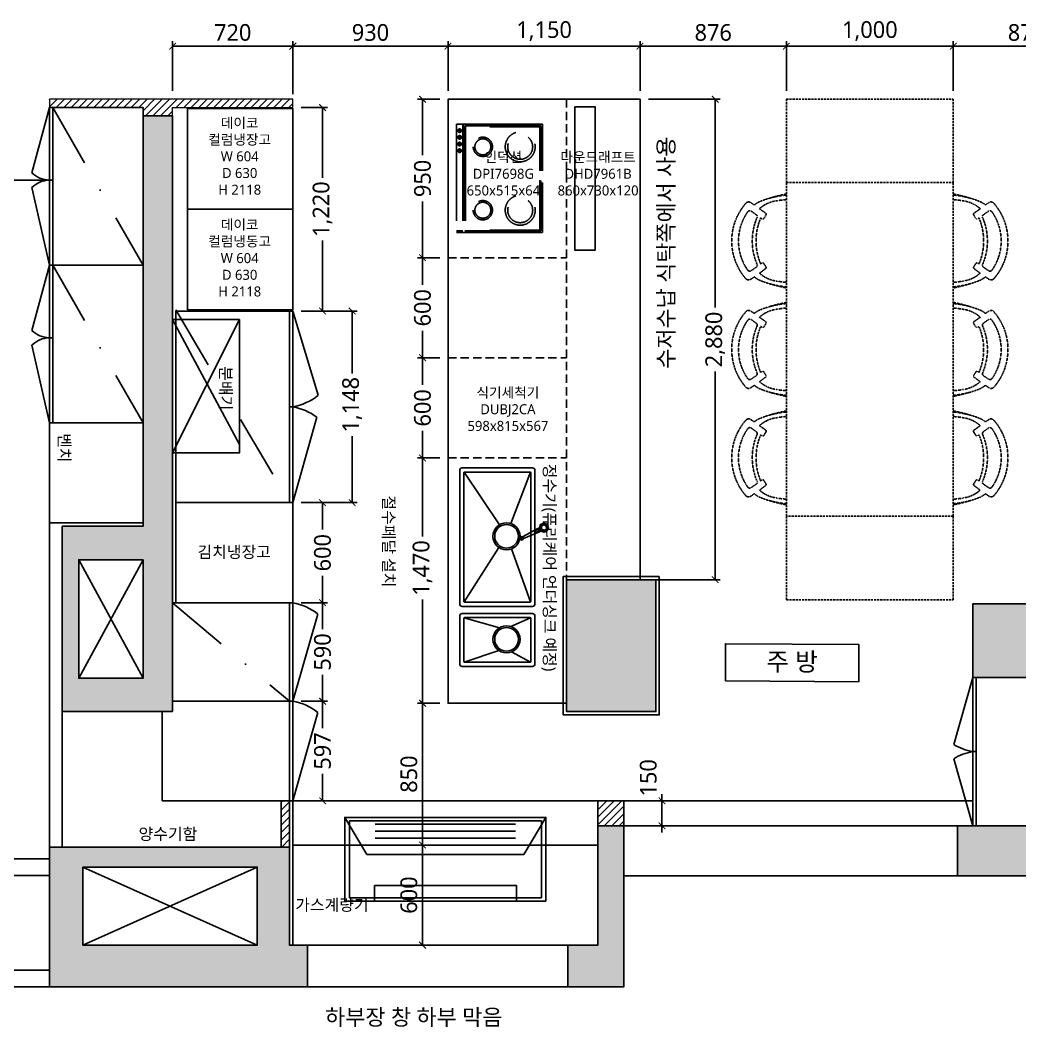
# Model space of a CAD drawing. Header units: millimetres. Extents: x -41292 to 298682, y -22072 to 33155.
# Drawn here: x 24665 to 30653, y 18287 to 24320 of the extents above; entities that cross this region are included whole.
import ezdxf
from ezdxf.enums import TextEntityAlignment as Align

# ---------------------------------------------------------------- set-up
doc = ezdxf.new("R2010")
doc.units = ezdxf.units.MM
for name, pattern in [('( Hidden )', [0.375, 0.25, -0.125]), ('CONT', [2, 1, 1]), ('DASHDOT', [25.4, 12.7, -6.35, 0, -6.35]), ('HID1', [0.375, 0.25, -0.125])]:
    doc.linetypes.add(name, pattern=pattern)
for name, color, linetype, lineweight in [('000_텍스트_흐리게', 8, 'Continuous', 0), ('001_벽_목공', 3, 'Continuous', 20), ('HACTH', 8, 'Continuous', 0)]:
    doc.layers.add(name, color=color, linetype=linetype, lineweight=lineweight)
for name, color, linetype in [('CO-DO-FR', 7, 'Continuous'), ('fur', 6, 'Continuous'), ('TEX', 3, 'Continuous'), ('건축_해치', 251, 'Continuous'), ('인테리어_가구_사입', 5, 'HID1'), ('인테리어_가구_제작', 6, 'Continuous'), ('인테리어_기타', 8, 'Continuous'), ('인테리어_벽체', 3, 'Continuous'), ('인테리어_치수_내부', 8, 'Continuous'), ('인테리어_키친', 6, 'Continuous'), ('인테리어_텍스트_가구', 7, 'Continuous'), ('인테리어_해치_벽체', 8, 'Continuous'), ('평면_가구', 6, 'Continuous'), ('평면_내력벽', 2, 'Continuous'), ('평면_창호', 5, 'Continuous'), ('평면_타이틀', 7, 'Continuous')]:
    doc.layers.add(name, color=color, linetype=linetype)
doc.styles.add('DIM', font='malgun.ttf')
doc.styles.add('돋움', font='malgun.ttf')
doc.styles.add('맑은 고딕', font='malgun.ttf')
doc.styles.add('맑은고딕', font='malgun.ttf')
doc.dimstyles.new('A3-50 (내부)', dxfattribs={"dimscale": 0, "dimtxt": 80, "dimasz": 40, "dimexe": 30, "dimexo": 50, "dimgap": 12, "dimtad": 1, "dimdec": 0, "dimzin": 1, "dimdsep": 46, "dimlunit": 6, "dimtxsty": 'DIM', "dimblk": 'ARCHTICK', "dimcen": 1, "dimclrd": 256, "dimclre": 256, "dimclrt": 7, "dimadec": 0, "dimazin": 0, "dimtfac": 1, "dimtdec": 0, "dimtix": 1, "dimtmove": 2, "dimatfit": 0, "dimldrblk": 'ARCHTICK', "dimfxl": 30, "dimlwd": -1, "dimlwe": -1, "dimarcsym": 0})

# ---------------------------------------------------------------- blocks, each defined once
blk = doc.blocks.new('650X515')
at = {"layer": 'fur', "color": 8, "linetype": '( Hidden )', "ltscale": 1200}
for p, q in [((229179.5, 15320.7), (229179.5, 15690.7)), ((229217.5, 15320.7), (229217.5, 15690.7)), ((229219.5, 15320.7), (229219.5, 15690.7)), ((229694.5, 15690.7), (229694.5, 15320.7)), ((229217.5, 15680.7), (229179.5, 15680.7)), ((229229.5, 15320.7), (229229.5, 15680.7)), ((229234.5, 15320.7), (229234.5, 15675.7)), ((229679.5, 15675.7), (229234.5, 15675.7)), ((229679.5, 15675.7), (229679.5, 15320.7)), ((229684.5, 15680.7), (229684.5, 15320.7)), ((229179.5, 15040.7), (229179.5, 15320.7)), ((229217.5, 15040.7), (229217.5, 15320.7)), ((229219.5, 15040.7), (229219.5, 15320.7)), ((229229.5, 15050.7), (229229.5, 15320.7)), ((229234.5, 15055.7), (229234.5, 15320.7)), ((229679.5, 15320.7), (229679.5, 15055.7)), ((229684.5, 15320.7), (229684.5, 15050.7)), ((229694.5, 15320.7), (229694.5, 15040.7)), ((229207, 15199.7), (229190, 15199.7)), ((229207, 15159.7), (229190, 15159.7)), ((229207, 15119.7), (229190, 15119.7)), ((229229.5, 15040.7), (229179.5, 15040.7)), ((229217.5, 15040.7), (229179.5, 15040.7)), ((229207, 15079.7), (229190, 15079.7)), ((229679.5, 15055.7), (229234.5, 15055.7))]:
    blk.add_line(p, q, dxfattribs=at)
at = {"layer": 'fur', "color": 8, "ltscale": 1200}
for p, q in [((229694.5, 15690.7), (229179.5, 15690.7)), ((229684.5, 15680.7), (229229.5, 15680.7)), ((229684.5, 15050.7), (229229.5, 15050.7)), ((229694.5, 15040.7), (229229.5, 15040.7))]:
    blk.add_line(p, q, dxfattribs=at)
at = {"layer": 'fur', "color": 8, "linetype": '( Hidden )', "ltscale": 1200}
for centre, radius in [((229561.4, 15556.3), 89.7), ((229561.4, 15556.3), 74.7), ((229337.6, 15556.3), 57.8), ((229337.6, 15556.3), 47.8), ((229561.4, 15176.3), 89.7), ((229198.5, 15199.7), 10.5), ((229198.5, 15199.7), 8.48), ((229337.6, 15176.3), 57.8), ((229337.6, 15176.3), 47.8), ((229561.4, 15176.3), 74.7), ((229198.5, 15159.7), 10.5), ((229198.5, 15159.7), 8.48), ((229198.5, 15119.7), 10.5), ((229198.5, 15079.7), 10.5), ((229198.5, 15119.7), 8.48), ((229198.5, 15079.7), 8.48)]:
    blk.add_circle(centre, radius, dxfattribs=at)
blk = doc.blocks.new('A$Cd2137294')
at = {"color": 8}
for p, q in [((0, 515.7), (0, 95.7)), ((815, 530.7), (15, 530.7)), ((25, 500.7), (25, 110.7)), ((340.8, 293.2), (26.5, 504.3)), ((800, 505.7), (30, 505.7)), ((803.5, 504.3), (476.8, 296.3)), ((805, 110.7), (805, 500.7)), ((830, 95.7), (830, 515.7)), ((333.3, 224.1), (26.5, 107.2)), ((485.4, 221.7), (803.5, 107.2)), ((15, 80.7), (815, 80.7)), ((30, 105.7), (800, 105.7)), ((369.9, 37.2, 10), (387.7, 73, 30))]:
    blk.add_line(p, q, dxfattribs=at)
for points, elevation in [([(356.2, 0), (375.9, 6.6), (385.1, 25.1), (378.5, 44.7), (360, 54), (340.3, 47.4), (331.1, 28.9), (337.7, 9.2)], -74.1), ([(356.5, 10.4), (368.3, 14.3), (373.8, 25.5), (369.9, 37.2), (358.8, 42.8), (347, 38.8), (341.4, 27.7), (345.4, 15.9)], 10)]:
    blk.add_lwpolyline(points, close=True, dxfattribs=dict(at, elevation=elevation))
blk.add_lwpolyline([(356.5, 10.4), (368.3, 14.3), (373.8, 25.5), (369.9, 37.2), (358.8, 42.8), (347, 38.8), (341.4, 27.7), (345.4, 15.9)], close=True, dxfattribs=at)
for centre, radius in [((409.8, 250.8), 81), ((409.8, 250.8), 71), ((357.5, 25.9), 21.9)]:
    blk.add_circle(centre, radius, dxfattribs=at)
for centre, radius, start, end in [((15, 515.7), 15, 90, 180), ((30, 500.7), 5, 90, 180), ((800, 500.7), 5, 0, 90), ((815, 515.7), 15, 0, 90), ((15, 95.7), 15, 180, 270), ((30, 110.7), 5, 180, 270), ((800, 110.7), 5, 270, 0), ((815, 95.7), 15, 270, 0)]:
    blk.add_arc(centre, radius, start, end, dxfattribs=at)
for points in [[(422.5, 150.1, 20), (382.5, 53.3, -30), (364, 62.5, -30), (413.2, 154.7, 20)], [(364, 62.5, -50), (364, 62.5, -30), (413.2, 154.7, 20), (413.2, 154.7)], [(422.5, 150.1), (413.2, 154.7), (364, 62.5, -50), (382.5, 53.3, -50)], [(382.5, 53.3, -30), (382.5, 53.3, -50), (422.5, 150.1), (422.5, 150.1, 20)], [(421.6, 167.8, -10), (421.9, 163.2, 40), (416.1, 159.4, 40), (412, 161.5, -10)], [(422.5, 150.1), (423, 149.9, -10), (412.7, 155, -10), (413.2, 154.7)], [(422.7, 154.5, 40), (422.5, 150.1, 20), (413.2, 154.7, 20), (416.6, 152.6, 40)], [(421.9, 163.2, 40), (428.1, 160.2, 40), (431.9, 162.7, -10), (421.6, 167.8, -10)], [(431.9, 162.7, -10), (428.1, 160.2, 40), (428.5, 153.3, 40), (432.6, 156.2, -10)], [(376.6, 78.6, 30), (358.8, 42.8, 10), (358.8, 42.8), (376.6, 78.6, 30)], [(369.9, 37.2, 10), (358.8, 42.8, 10), (376.6, 78.6, 30), (387.7, 73, 30)], [(376.6, 78.6, 30), (387.7, 73, 30), (369.9, 37.2), (358.8, 42.8)], [(382.5, 53.3, -30), (369.9, 37.2), (358.8, 42.8), (364, 62.5, -30)], [(358.8, 42.8), (364, 62.5, -30), (364, 62.5, -50), (359.5, 53.6, -70)], [(378, 44.3, -70), (382.5, 53.3, -50), (364, 62.5, -50), (359.5, 53.6, -70)], [(369.9, 37.2, 10), (369.9, 37.2, 10), (387.7, 73, 30), (369.9, 37.2)], [(339.9, 47, -70), (347, 38.8), (341.4, 27.7), (330.6, 28.5, -70)], [(358.8, 42.8), (347, 38.8), (339.9, 47, -70), (359.5, 53.6, -70)], [(359.5, 53.6, -70), (358.8, 42.8), (369.9, 37.2), (378, 44.3, -70)], [(382.5, 53.3, -30), (369.9, 37.2), (378, 44.3, -70), (382.5, 53.3, -50)], [(373.8, 25.5), (369.9, 37.2), (378, 44.3, -70), (384.6, 24.7, -70)]]:
    blk.add_3dface(points, dxfattribs=at)
for points, invisible_edges in [([(413.2, 154.7), (412.7, 155, -10), (412, 161.5, -10), (416.1, 159.4, 40)], 8), ([(416.1, 159.4, 40), (416.6, 152.6, 40), (413.2, 154.7, 20), (413.2, 154.7)], 8), ([(428.5, 153.3, 40), (428.1, 160.2, 40), (421.9, 163.2, 40), (416.1, 159.4, 40)], 8), ([(416.1, 159.4, 40), (416.6, 152.6, 40), (422.7, 154.5, 40), (428.5, 153.3, 40)], 8), ([(422.7, 154.5, 40), (422.5, 150.1, 20), (422.5, 150.1), (423, 149.9, -10)], 8), ([(423, 149.9, -10), (432.6, 156.2, -10), (428.5, 153.3, 40), (422.7, 154.5, 40)], 8), ([(358.8, 42.8, 10), (347, 38.8, 10), (341.4, 27.7, 10), (345.4, 15.9, 10)], 8), ([(369.9, 37.2, 10), (358.8, 42.8, 10), (345.4, 15.9, 10), (356.5, 10.4, 10)], 10), ([(356.5, 10.4, 10), (368.3, 14.3, 10), (373.8, 25.5, 10), (369.9, 37.2, 10)], 8)]:
    blk.add_3dface(points, dxfattribs=dict(at, invisible_edges=invisible_edges))
blk = doc.blocks.new('zmstldzzzmrhq')
at = {"layer": '인테리어_키친', "color": 8}
for p, q in [((251654.1, 41064.7), (251654.1, 40777.1)), ((252089.1, 41079.7), (251669.1, 41079.7)), ((251679.1, 41049.7), (251679.1, 40792.1)), ((251680.6, 41053.2), (251888.5, 40984.1)), ((252074.1, 41054.7), (251684.1, 41054.7)), ((251963.1, 40992.6), (252077.6, 41053.2)), ((252079.1, 40792.1), (252079.1, 41049.7)), ((252104.1, 40777.1), (252104.1, 41064.7)), ((251891.6, 40848), (251680.6, 40788.6)), ((251684.1, 40787.1), (252074.1, 40787.1)), ((251960.7, 40840.6), (252077.6, 40788.6)), ((251669.1, 40762.1), (252089.1, 40762.1))]:
    blk.add_line(p, q, dxfattribs=at)
for radius in [81, 71]:
    blk.add_circle((251934, 40917.1), radius, dxfattribs=at)
for centre, radius, start, end in [((251669.1, 41064.7), 15, 90, 180), ((251684.1, 41049.7), 5, 90, 180), ((252074.1, 41049.7), 5, 0, 90), ((252089.1, 41064.7), 15, 0, 90), ((251684.1, 40792.1), 5, 180, 270), ((252074.1, 40792.1), 5, 270, 0), ((251669.1, 40777.1), 15, 180, 270), ((252089.1, 40777.1), 15, 270, 0)]:
    blk.add_arc(centre, radius, start, end, dxfattribs=at)
at = {"layer": '인테리어_가구_제작', "color": 8, "rotation": 90}
blk.add_blockref('A$Cd2137294', (252184.8, 39889.6), dxfattribs=at)
blk = doc.blocks.new('책상의자')
at = {"layer": '인테리어_가구_사입', "color": 8, "linetype": '( Hidden )', "ltscale": 5}
for p, q in [((113786.8, 53823.7), (113807.4, 53809.3)), ((113788.9, 53772.6), (113820.9, 53749.4)), ((113838.2, 53786.6), (113874.9, 53760.9)), ((113846.1, 53731.5), (113852.8, 53726.8)), ((113877.5, 53748.9), (113865.7, 53729.5)), ((113845.5, 53456.1), (113852.2, 53460.8)), ((113876.9, 53438.7), (113865.1, 53458.1)), ((113788.4, 53415.1), (113820.7, 53437.8)), ((113839.2, 53400.4), (113874.3, 53426.6)), ((113786.3, 53363.9), (113807.5, 53378.7))]:
    blk.add_line(p, q, dxfattribs=at)
for centre, radius, start, end in [((114017.1, 53593.5), 344.7, 138.99792, 220.93662), ((113774.1, 53804.9), 22.6, 55.92547, 139.26324), ((113889.8, 53714), 126, 116.2601, 130.74226), ((114046, 53333.6), 537.1, 94.95112, 113.25942), ((113965.2, 53647.6), 188.2, 97.4888, 132.39103), ((114223.6, 52767.3), 1130.5, 101.42645, 106.46528), ((114031, 53338.1), 504.3, 93.55608, 100.31972), ((114017.1, 53593.5), 304.1, 145.15722, 214.75902), ((113780.5, 53760.4), 14.6, 55.47965, 152.36085), ((113869.7, 53753.5), 9.04, 328.70546, 55.01342), ((114150.9, 53593.5), 355.5, 156.66015, 203.3178), ((114173.5, 53593.5), 355.5, 157.15345, 202.73708), ((113813.6, 53739.7), 12, 333.66039, 52.92106), ((113858, 53734.2), 9.04, 235.01257, 328.70596), ((113857.4, 53453.4), 9.04, 31.32015, 125.01273), ((113780, 53427.3), 14.6, 207.66573, 304.54663), ((113813.5, 53447.4), 12, 307.10505, 26.36583), ((113965.2, 53540.1), 188.2, 227.93247, 262.53731), ((113869.2, 53434), 9.04, 305.01273, 31.32056), ((113773.6, 53382.6), 22.6, 220.76316, 304.10051), ((113890, 53474), 126, 229.13147, 243.76606), ((114045.9, 53854), 537.1, 246.76669, 265.06158), ((114223.3, 54420.5), 1130.5, 253.56083, 258.59303), ((114030.8, 53849.6), 504.3, 259.70639, 266.45719)]:
    blk.add_arc(centre, radius, start, end, dxfattribs=at)
blk = doc.blocks.new('ctlrxxkr')
at = {"layer": '인테리어_가구_사입', "color": 8, "linetype": '( Hidden )', "ltscale": 50}
for p, q in [((236163.7, 35806.3), (236163.7, 37806.3)), ((236163.7, 37806.3), (237163.7, 37806.3)), ((237163.7, 37806.3), (237163.7, 35806.3)), ((237163.7, 35806.3), (236163.7, 35806.3))]:
    blk.add_line(p, q, dxfattribs=at)
for points in [[(236163.7, 37806.3), (236163.7, 38306.3), (237163.7, 38306.3), (237163.7, 37806.3)], [(236163.7, 35806.3), (236163.7, 35306.3), (237163.7, 35306.3), (237163.7, 35806.3)]]:
    blk.add_lwpolyline(points, dxfattribs=at)
at = {"layer": 'HACTH'}
for p in [(122164, -16137.2), (122164, -16787.2), (122164, -17437.2)]:
    blk.add_blockref('책상의자', p, dxfattribs=at)
at = {"layer": 'HACTH', "xscale": -1}
for p in [(351163.4, -16137.2), (351163.4, -16787.2), (351163.4, -17437.2)]:
    blk.add_blockref('책상의자', p, dxfattribs=at)
blk = doc.blocks.new('_ArchTick')
at = {"color": 0, "linetype": 'ByBlock', "const_width": 0.15}
blk.add_lwpolyline([(-0.5, -0.5), (0.5, 0.5)], dxfattribs=at)
blk = doc.blocks.new('*D266')
at = {"layer": 'Defpoints', "color": 0, "transparency": 16777216}
for p in [(27228, 24164.3), (27228, 23846.5), (28378, 23846.5)]:
    blk.add_point(p, dxfattribs=at)
at = {"layer": '인테리어_치수_내부', "color": 8, "transparency": 16777216}
for p, q in [((27228, 23896.5), (27228, 24194.3)), ((28378, 23896.5), (28378, 24194.3)), ((28378, 24164.3), (27228, 24164.3))]:
    blk.add_line(p, q, dxfattribs=at)
at = {"layer": '인테리어_치수_내부', "color": 8, "transparency": 16777216, "xscale": 40, "yscale": 40, "zscale": 40, "rotation": 180}
blk.add_blockref('_ArchTick', (27228, 24164.3), dxfattribs=at)
at = {"layer": '인테리어_치수_내부', "color": 8, "transparency": 16777216, "xscale": 40, "yscale": 40, "zscale": 40}
blk.add_blockref('_ArchTick', (28378, 24164.3), dxfattribs=at)
at = {"layer": '인테리어_치수_내부', "color": 7, "transparency": 16777216, "insert": (27803, 24254.6), "char_height": 100, "attachment_point": 5, "style": 'DIM'}
blk.add_mtext('1,150', dxfattribs=at)
blk = doc.blocks.new('*D267')
at = {"layer": 'Defpoints', "color": 0, "transparency": 16777216}
for p in [(29254, 24164.3), (28378, 23846.5), (29254, 23846.5)]:
    blk.add_point(p, dxfattribs=at)
at = {"layer": '인테리어_치수_내부', "color": 8, "transparency": 16777216}
for p, q in [((28378, 23896.5), (28378, 24194.3)), ((29254, 23896.5), (29254, 24194.3)), ((28378, 24164.3), (29254, 24164.3))]:
    blk.add_line(p, q, dxfattribs=at)
at = {"layer": '인테리어_치수_내부', "color": 8, "transparency": 16777216, "xscale": 40, "yscale": 40, "zscale": 40, "rotation": 180}
blk.add_blockref('_ArchTick', (28378, 24164.3), dxfattribs=at)
at = {"layer": '인테리어_치수_내부', "color": 8, "transparency": 16777216, "xscale": 40, "yscale": 40, "zscale": 40}
blk.add_blockref('_ArchTick', (29254, 24164.3), dxfattribs=at)
at = {"layer": '인테리어_치수_내부', "color": 7, "transparency": 16777216, "insert": (28816, 24245.9), "char_height": 100, "attachment_point": 5, "style": 'DIM'}
blk.add_mtext('876', dxfattribs=at)
blk = doc.blocks.new('*D268')
at = {"layer": 'Defpoints', "color": 0, "transparency": 16777216}
for p in [(30254, 24164.3), (29254, 23846.5), (30254, 23846.5)]:
    blk.add_point(p, dxfattribs=at)
at = {"layer": '인테리어_치수_내부', "color": 8, "transparency": 16777216}
for p, q in [((29254, 23896.5), (29254, 24194.3)), ((30254, 23896.5), (30254, 24194.3)), ((29254, 24164.3), (30254, 24164.3))]:
    blk.add_line(p, q, dxfattribs=at)
at = {"layer": '인테리어_치수_내부', "color": 8, "transparency": 16777216, "xscale": 40, "yscale": 40, "zscale": 40, "rotation": 180}
blk.add_blockref('_ArchTick', (29254, 24164.3), dxfattribs=at)
at = {"layer": '인테리어_치수_내부', "color": 8, "transparency": 16777216, "xscale": 40, "yscale": 40, "zscale": 40}
blk.add_blockref('_ArchTick', (30254, 24164.3), dxfattribs=at)
at = {"layer": '인테리어_치수_내부', "color": 7, "transparency": 16777216, "insert": (29754, 24254.6), "char_height": 100, "attachment_point": 5, "style": 'DIM'}
blk.add_mtext('1,000', dxfattribs=at)
blk = doc.blocks.new('*D269')
at = {"layer": 'Defpoints', "color": 0, "transparency": 16777216}
for p in [(31130, 24164.3), (30254, 23846.5), (31130, 23846.5)]:
    blk.add_point(p, dxfattribs=at)
at = {"layer": '인테리어_치수_내부', "color": 8, "transparency": 16777216}
for p, q in [((30254, 23896.5), (30254, 24194.3)), ((31130, 23896.5), (31130, 24194.3)), ((30254, 24164.3), (31130, 24164.3))]:
    blk.add_line(p, q, dxfattribs=at)
at = {"layer": '인테리어_치수_내부', "color": 8, "transparency": 16777216, "xscale": 40, "yscale": 40, "zscale": 40, "rotation": 180}
blk.add_blockref('_ArchTick', (30254, 24164.3), dxfattribs=at)
at = {"layer": '인테리어_치수_내부', "color": 8, "transparency": 16777216, "xscale": 40, "yscale": 40, "zscale": 40}
blk.add_blockref('_ArchTick', (31130, 24164.3), dxfattribs=at)
at = {"layer": '인테리어_치수_내부', "color": 7, "transparency": 16777216, "insert": (30692, 24245.9), "char_height": 100, "attachment_point": 5, "style": 'DIM'}
blk.add_mtext('876', dxfattribs=at)
blk = doc.blocks.new('*D270')
at = {"layer": 'Defpoints', "color": 0, "transparency": 16777216}
for p in [(28378, 23846.5), (28378, 20966.5), (28827.9, 20966.5)]:
    blk.add_point(p, dxfattribs=at)
at = {"layer": '인테리어_치수_내부', "color": 8, "transparency": 16777216}
for p, q in [((28428, 23846.5), (28857.9, 23846.5)), ((28827.9, 23846.5), (28827.9, 22598.2)), ((28827.9, 20966.5), (28827.9, 22214.9)), ((28428, 20966.5), (28857.9, 20966.5))]:
    blk.add_line(p, q, dxfattribs=at)
at = {"layer": '인테리어_치수_내부', "color": 8, "transparency": 16777216, "xscale": 40, "yscale": 40, "zscale": 40}
for p, rotation in [((28827.9, 23846.5), 90), ((28827.9, 20966.5), 270)]:
    blk.add_blockref('_ArchTick', p, dxfattribs=dict(at, rotation=rotation))
at = {"layer": '인테리어_치수_내부', "color": 7, "transparency": 16777216, "insert": (28827.9, 22406.5), "char_height": 100, "attachment_point": 5, "rotation": 90, "style": 'DIM'}
blk.add_mtext('2,880', dxfattribs=at)
blk = doc.blocks.new('*D271')
at = {"layer": 'Defpoints', "color": 0, "transparency": 16777216}
for p in [(27228, 23846.5), (27074.8, 22896.5), (27228, 22896.5)]:
    blk.add_point(p, dxfattribs=at)
at = {"layer": '인테리어_치수_내부', "color": 8, "transparency": 16777216}
for p, q in [((27178, 23846.5), (27044.8, 23846.5)), ((27074.8, 23846.5), (27074.8, 23510.2)), ((27074.8, 22896.5), (27074.8, 23232.9)), ((27178, 22896.5), (27044.8, 22896.5))]:
    blk.add_line(p, q, dxfattribs=at)
at = {"layer": '인테리어_치수_내부', "color": 8, "transparency": 16777216, "xscale": 40, "yscale": 40, "zscale": 40}
for p, rotation in [((27074.8, 23846.5), 90), ((27074.8, 22896.5), 270)]:
    blk.add_blockref('_ArchTick', p, dxfattribs=dict(at, rotation=rotation))
at = {"layer": '인테리어_치수_내부', "color": 7, "transparency": 16777216, "insert": (27074.8, 23371.5), "char_height": 100, "attachment_point": 5, "rotation": 90, "style": 'DIM'}
blk.add_mtext('950', dxfattribs=at)
blk = doc.blocks.new('*D272')
at = {"layer": 'Defpoints', "color": 0, "transparency": 16777216}
for p in [(27228, 22896.5), (27074.8, 22296.5), (27228, 22296.5)]:
    blk.add_point(p, dxfattribs=at)
at = {"layer": '인테리어_치수_내부', "color": 8, "transparency": 16777216}
for p, q in [((27178, 22896.5), (27044.8, 22896.5)), ((27074.8, 22896.5), (27074.8, 22734.7)), ((27074.8, 22296.5), (27074.8, 22458.4)), ((27178, 22296.5), (27044.8, 22296.5))]:
    blk.add_line(p, q, dxfattribs=at)
at = {"layer": '인테리어_치수_내부', "color": 8, "transparency": 16777216, "xscale": 40, "yscale": 40, "zscale": 40}
for p, rotation in [((27074.8, 22896.5), 90), ((27074.8, 22296.5), 270)]:
    blk.add_blockref('_ArchTick', p, dxfattribs=dict(at, rotation=rotation))
at = {"layer": '인테리어_치수_내부', "color": 7, "transparency": 16777216, "insert": (27074.8, 22596.5), "char_height": 100, "attachment_point": 5, "rotation": 90, "style": 'DIM'}
blk.add_mtext('600', dxfattribs=at)
blk = doc.blocks.new('*D251')
at = {"layer": 'Defpoints', "color": 0, "transparency": 16777216}
for p in [(27228, 22296.5), (27074.8, 21696.5), (27228, 21696.5)]:
    blk.add_point(p, dxfattribs=at)
at = {"layer": '인테리어_치수_내부', "color": 8, "transparency": 16777216}
for p, q in [((27178, 22296.5), (27044.8, 22296.5)), ((27074.8, 22296.5), (27074.8, 22134.7)), ((27074.8, 21696.5), (27074.8, 21858.4)), ((27178, 21696.5), (27044.8, 21696.5))]:
    blk.add_line(p, q, dxfattribs=at)
at = {"layer": '인테리어_치수_내부', "color": 8, "transparency": 16777216, "xscale": 40, "yscale": 40, "zscale": 40}
for p, rotation in [((27074.8, 22296.5), 90), ((27074.8, 21696.5), 270)]:
    blk.add_blockref('_ArchTick', p, dxfattribs=dict(at, rotation=rotation))
at = {"layer": '인테리어_치수_내부', "color": 7, "transparency": 16777216, "insert": (27074.8, 21996.5), "char_height": 100, "attachment_point": 5, "rotation": 90, "style": 'DIM'}
blk.add_mtext('600', dxfattribs=at)
blk = doc.blocks.new('*D252')
at = {"layer": 'Defpoints', "color": 0, "transparency": 16777216}
for p in [(27228, 21696.5), (27074.8, 20226.5), (27228, 20226.5)]:
    blk.add_point(p, dxfattribs=at)
at = {"layer": '인테리어_치수_내부', "color": 8, "transparency": 16777216}
for p, q in [((27178, 21696.5), (27044.8, 21696.5)), ((27074.8, 21696.5), (27074.8, 21224.8)), ((27074.8, 20226.5), (27074.8, 20848.3)), ((27178, 20226.5), (27044.8, 20226.5))]:
    blk.add_line(p, q, dxfattribs=at)
at = {"layer": '인테리어_치수_내부', "color": 8, "transparency": 16777216, "xscale": 40, "yscale": 40, "zscale": 40}
for p, rotation in [((27074.8, 21696.5), 90), ((27074.8, 20226.5), 270)]:
    blk.add_blockref('_ArchTick', p, dxfattribs=dict(at, rotation=rotation))
at = {"layer": '인테리어_치수_내부', "color": 7, "transparency": 16777216, "insert": (27074.8, 21036.5), "char_height": 100, "attachment_point": 5, "rotation": 90, "style": 'DIM'}
blk.add_mtext('1,470', dxfattribs=at)
blk = doc.blocks.new('*D273')
at = {"layer": 'Defpoints', "color": 0, "transparency": 16777216}
for p in [(27228, 20226.5), (27074.8, 19376.5), (27237.7, 19376.5)]:
    blk.add_point(p, dxfattribs=at)
at = {"layer": '인테리어_치수_내부', "color": 8, "transparency": 16777216}
for p, q in [((27178, 20226.5), (27044.8, 20226.5)), ((27074.8, 20226.5), (27074.8, 19376.5)), ((27187.7, 19376.5), (27044.8, 19376.5))]:
    blk.add_line(p, q, dxfattribs=at)
at = {"layer": '인테리어_치수_내부', "color": 8, "transparency": 16777216, "xscale": 40, "yscale": 40, "zscale": 40}
for p, rotation in [((27074.8, 20226.5), 90), ((27074.8, 19376.5), 270)]:
    blk.add_blockref('_ArchTick', p, dxfattribs=dict(at, rotation=rotation))
at = {"layer": '인테리어_치수_내부', "color": 7, "transparency": 16777216, "insert": (26993.2, 19801.5), "char_height": 100, "attachment_point": 5, "rotation": 90, "style": 'DIM'}
blk.add_mtext('850', dxfattribs=at)
blk = doc.blocks.new('*D274')
at = {"layer": 'Defpoints', "color": 0, "transparency": 16777216}
for p in [(27228, 19376.5), (27074.8, 18776.5), (27237.7, 18776.5)]:
    blk.add_point(p, dxfattribs=at)
at = {"layer": '인테리어_치수_내부', "color": 8, "transparency": 16777216}
for p, q in [((27178, 19376.5), (27044.8, 19376.5)), ((27074.8, 19376.5), (27074.8, 18776.5)), ((27187.7, 18776.5), (27044.8, 18776.5))]:
    blk.add_line(p, q, dxfattribs=at)
at = {"layer": '인테리어_치수_내부', "color": 8, "transparency": 16777216, "xscale": 40, "yscale": 40, "zscale": 40}
for p, rotation in [((27074.8, 19376.5), 90), ((27074.8, 18776.5), 270)]:
    blk.add_blockref('_ArchTick', p, dxfattribs=dict(at, rotation=rotation))
at = {"layer": '인테리어_치수_내부', "color": 7, "transparency": 16777216, "insert": (26993.2, 19076.5), "char_height": 100, "attachment_point": 5, "rotation": 90, "style": 'DIM'}
blk.add_mtext('600', dxfattribs=at)
blk = doc.blocks.new('wkrdms')
at = {"layer": 'TEX', "color": 240, "true_color": 0xed1f24}
blk.add_lwpolyline([(124696.8, 19078.4), (124696.8, 18618.4), (123546.8, 18618.4), (123546.8, 19078.4)], close=True, dxfattribs=at)
at = {"layer": '인테리어_치수_내부'}
for points in [[(124724.3, 18597.4), (124724.3, 19099.4), (123519.3, 19099.4), (123519.3, 18597.4), (124724.3, 18597.4)], [(123519.3, 19099.4), (123651.8, 18878.4)], [(124724.3, 19099.4), (124591.7, 18878.4)], [(123702, 19060.1), (124541.6, 19060.1)], [(123702, 19017.9), (124541.6, 19017.9)], [(123702, 18975.8), (124541.6, 18975.8)], [(123702, 18933.7), (124541.6, 18933.7)], [(123651.8, 18878.4), (124591.7, 18878.4)], [(123696.6, 18597.4), (123696.6, 18692)], [(123696.6, 18692), (124547, 18692)], [(124547, 18597.4), (124547, 18692)]]:
    blk.add_lwpolyline(points, dxfattribs=at)
blk = doc.blocks.new('*D247')
at = {"layer": 'Defpoints', "color": 0, "transparency": 16777216}
for p in [(26298, 23796.5), (26298, 22576.8), (26475.9, 22576.8)]:
    blk.add_point(p, dxfattribs=at)
at = {"layer": '인테리어_치수_내부', "color": 8, "transparency": 16777216}
for p, q in [((26348, 23796.5), (26505.9, 23796.5)), ((26475.9, 23796.5), (26475.9, 23375.8)), ((26475.9, 22576.8), (26475.9, 22999.3)), ((26348, 22576.8), (26505.9, 22576.8))]:
    blk.add_line(p, q, dxfattribs=at)
at = {"layer": '인테리어_치수_내부', "color": 8, "transparency": 16777216, "xscale": 40, "yscale": 40, "zscale": 40}
for p, rotation in [((26475.9, 23796.5), 90), ((26475.9, 22576.8), 270)]:
    blk.add_blockref('_ArchTick', p, dxfattribs=dict(at, rotation=rotation))
at = {"layer": '인테리어_치수_내부', "color": 7, "transparency": 16777216, "insert": (26475.9, 23187.5), "char_height": 100, "attachment_point": 5, "rotation": 90, "style": 'DIM'}
blk.add_mtext('1,220', dxfattribs=at)
blk = doc.blocks.new('*D259')
at = {"layer": 'Defpoints', "color": 0, "transparency": 16777216}
for p in [(26298, 21428.5), (26298, 20828.5), (26475.9, 20828.5)]:
    blk.add_point(p, dxfattribs=at)
at = {"layer": '인테리어_치수_내부', "color": 8, "transparency": 16777216}
for p, q in [((26348, 21428.5), (26505.9, 21428.5)), ((26475.9, 21428.5), (26475.9, 21266.7)), ((26475.9, 20828.5), (26475.9, 20990.4)), ((26348, 20828.5), (26505.9, 20828.5))]:
    blk.add_line(p, q, dxfattribs=at)
at = {"layer": '인테리어_치수_내부', "color": 8, "transparency": 16777216, "xscale": 40, "yscale": 40, "zscale": 40}
for p, rotation in [((26475.9, 21428.5), 90), ((26475.9, 20828.5), 270)]:
    blk.add_blockref('_ArchTick', p, dxfattribs=dict(at, rotation=rotation))
at = {"layer": '인테리어_치수_내부', "color": 7, "transparency": 16777216, "insert": (26475.9, 21128.5), "char_height": 100, "attachment_point": 5, "rotation": 90, "style": 'DIM'}
blk.add_mtext('600', dxfattribs=at)
blk = doc.blocks.new('*D260')
at = {"layer": 'Defpoints', "color": 0, "transparency": 16777216}
for p in [(26298, 22576.8), (26298, 21428.5), (26652.9, 21428.5)]:
    blk.add_point(p, dxfattribs=at)
at = {"layer": '인테리어_치수_내부', "color": 8, "transparency": 16777216}
for p, q in [((26348, 22576.8), (26682.9, 22576.8)), ((26652.9, 22576.8), (26652.9, 22203.4)), ((26652.9, 21428.5), (26652.9, 21826.9)), ((26348, 21428.5), (26682.9, 21428.5))]:
    blk.add_line(p, q, dxfattribs=at)
at = {"layer": '인테리어_치수_내부', "color": 8, "transparency": 16777216, "xscale": 40, "yscale": 40, "zscale": 40}
for p, rotation in [((26652.9, 22576.8), 90), ((26652.9, 21428.5), 270)]:
    blk.add_blockref('_ArchTick', p, dxfattribs=dict(at, rotation=rotation))
at = {"layer": '인테리어_치수_내부', "color": 7, "transparency": 16777216, "insert": (26652.9, 22015.1), "char_height": 100, "attachment_point": 5, "rotation": 90, "style": 'DIM'}
blk.add_mtext('1,148', dxfattribs=at)
blk = doc.blocks.new('*D261')
at = {"layer": 'Defpoints', "color": 0, "transparency": 16777216}
for p in [(26298, 20828.5), (26298, 20238.5), (26475.9, 20238.5)]:
    blk.add_point(p, dxfattribs=at)
at = {"layer": '인테리어_치수_내부', "color": 8, "transparency": 16777216}
for p, q in [((26348, 20828.5), (26505.9, 20828.5)), ((26475.9, 20828.5), (26475.9, 20669.9)), ((26475.9, 20238.5), (26475.9, 20397.2)), ((26348, 20238.5), (26505.9, 20238.5))]:
    blk.add_line(p, q, dxfattribs=at)
at = {"layer": '인테리어_치수_내부', "color": 8, "transparency": 16777216, "xscale": 40, "yscale": 40, "zscale": 40}
for p, rotation in [((26475.9, 20828.5), 90), ((26475.9, 20238.5), 270)]:
    blk.add_blockref('_ArchTick', p, dxfattribs=dict(at, rotation=rotation))
at = {"layer": '인테리어_치수_내부', "color": 7, "transparency": 16777216, "insert": (26475.9, 20533.5), "char_height": 100, "attachment_point": 5, "rotation": 90, "style": 'DIM'}
blk.add_mtext('590', dxfattribs=at)
blk = doc.blocks.new('*D262')
at = {"layer": 'Defpoints', "color": 0, "transparency": 16777216}
for p in [(26298, 20238.5), (26298, 19641.5), (26475.9, 19641.5)]:
    blk.add_point(p, dxfattribs=at)
at = {"layer": '인테리어_치수_내부', "color": 8, "transparency": 16777216}
for p, q in [((26348, 20238.5), (26505.9, 20238.5)), ((26475.9, 20238.5), (26475.9, 20076)), ((26475.9, 19641.5), (26475.9, 19804.1)), ((26348, 19641.5), (26505.9, 19641.5))]:
    blk.add_line(p, q, dxfattribs=at)
at = {"layer": '인테리어_치수_내부', "color": 8, "transparency": 16777216, "xscale": 40, "yscale": 40, "zscale": 40}
for p, rotation in [((26475.9, 20238.5), 90), ((26475.9, 19641.5), 270)]:
    blk.add_blockref('_ArchTick', p, dxfattribs=dict(at, rotation=rotation))
at = {"layer": '인테리어_치수_내부', "color": 7, "transparency": 16777216, "insert": (26475.9, 19940), "char_height": 100, "attachment_point": 5, "rotation": 90, "style": 'DIM'}
blk.add_mtext('597', dxfattribs=at)
blk = doc.blocks.new('*D263')
at = {"layer": 'Defpoints', "color": 0, "transparency": 16777216}
for p in [(28280, 19641.5), (28280, 19491.5), (28509.1, 19491.5)]:
    blk.add_point(p, dxfattribs=at)
at = {"layer": '인테리어_치수_내부', "color": 8, "transparency": 16777216}
for p, q in [((28509.1, 19641.5), (28509.1, 19681.5)), ((28330, 19641.5), (28539.1, 19641.5)), ((28509.1, 19641.5), (28509.1, 19491.5)), ((28330, 19491.5), (28539.1, 19491.5)), ((28509.1, 19491.5), (28509.1, 19451.5))]:
    blk.add_line(p, q, dxfattribs=at)
at = {"layer": '인테리어_치수_내부', "color": 8, "transparency": 16777216, "xscale": 40, "yscale": 40, "zscale": 40}
for p, rotation in [((28509.1, 19641.5), 270), ((28509.1, 19491.5), 90)]:
    blk.add_blockref('_ArchTick', p, dxfattribs=dict(at, rotation=rotation))
at = {"layer": '인테리어_치수_내부', "color": 7, "transparency": 16777216, "insert": (28427.1, 19779.3), "char_height": 100, "attachment_point": 5, "rotation": 90, "style": 'DIM'}
blk.add_mtext('150', dxfattribs=at)
blk = doc.blocks.new('*D248')
at = {"layer": 'Defpoints', "color": 0, "transparency": 16777216}
for p in [(27228, 24164.3), (26298, 23846.5), (27228, 23846.5)]:
    blk.add_point(p, dxfattribs=at)
at = {"layer": '인테리어_치수_내부', "color": 8, "transparency": 16777216}
for p, q in [((26298, 23896.5), (26298, 24194.3)), ((27228, 23896.5), (27228, 24194.3)), ((26298, 24164.3), (27228, 24164.3))]:
    blk.add_line(p, q, dxfattribs=at)
at = {"layer": '인테리어_치수_내부', "color": 8, "transparency": 16777216, "xscale": 40, "yscale": 40, "zscale": 40, "rotation": 180}
blk.add_blockref('_ArchTick', (26298, 24164.3), dxfattribs=at)
at = {"layer": '인테리어_치수_내부', "color": 8, "transparency": 16777216, "xscale": 40, "yscale": 40, "zscale": 40}
blk.add_blockref('_ArchTick', (27228, 24164.3), dxfattribs=at)
at = {"layer": '인테리어_치수_내부', "color": 7, "transparency": 16777216, "insert": (26763, 24245.9), "char_height": 100, "attachment_point": 5, "style": 'DIM'}
blk.add_mtext('930', dxfattribs=at)
blk = doc.blocks.new('*D249')
at = {"layer": 'Defpoints', "color": 0, "transparency": 16777216}
for p in [(26298, 24164.3), (25578, 23846.8), (26298, 23826.5)]:
    blk.add_point(p, dxfattribs=at)
at = {"layer": '인테리어_치수_내부', "color": 8, "transparency": 16777216}
for p, q in [((25578, 23896.8), (25578, 24194.3)), ((26298, 23876.5), (26298, 24194.3)), ((25578, 24164.3), (26298, 24164.3))]:
    blk.add_line(p, q, dxfattribs=at)
at = {"layer": '인테리어_치수_내부', "color": 8, "transparency": 16777216, "xscale": 40, "yscale": 40, "zscale": 40, "rotation": 180}
blk.add_blockref('_ArchTick', (25578, 24164.3), dxfattribs=at)
at = {"layer": '인테리어_치수_내부', "color": 8, "transparency": 16777216, "xscale": 40, "yscale": 40, "zscale": 40}
blk.add_blockref('_ArchTick', (26298, 24164.3), dxfattribs=at)
at = {"layer": '인테리어_치수_내부', "color": 7, "transparency": 16777216, "insert": (25938, 24245.9), "char_height": 100, "attachment_point": 5, "style": 'DIM'}
blk.add_mtext('720', dxfattribs=at)

msp = doc.modelspace()

# ---------------------------------------------------------------- hatches: boundary and pattern name
at = {"layer": '건축_해치'}
h = msp.add_hatch(color=8, dxfattribs=at)
h.dxf.hatch_style = 1
h.paths.add_polyline_path([(25578, 20176.55), (24916, 20176.55), (24916, 21286.55), (25401, 21286.55), (25401, 23746.55), (25578, 23746.55)])
h.paths.add_polyline_path([(25401, 21086.55), (25016, 21086.55), (25016, 20376.55), (25401, 20376.55)], flags=16)
h = msp.add_hatch(color=8, dxfattribs=at)
h.dxf.hatch_style = 1
h.paths.add_polyline_path([(28473, 20966.55), (27938, 20966.55), (27938, 20176.55), (28473, 20176.55)])
h.paths.add_polyline_path([(28280, 19491.55), (28125, 19491.55), (28125, 18776.55), (27945, 18776.55), (27945, 18526.55), (28280, 18526.55)])
h.paths.add_polyline_path([(31230, 19491.55), (30280, 19491.55), (30280, 19191.55), (31230, 19191.55)])
h.paths.add_polyline_path([(31230, 20821.55), (30370, 20821.55), (30370, 20381.55), (31230, 20381.55)])
h = msp.add_hatch(color=8, dxfattribs=at)
h.dxf.hatch_style = 1
h.paths.add_polyline_path([(26278, 19364.55), (24840, 19364.55), (24840, 18526.55), (26385, 18526.55), (26385, 18776.55), (26278, 18776.55)])
h.paths.add_polyline_path([(25040, 19244.55), (26085, 19244.55), (26085, 18776.55), (25040, 18776.55)], flags=16)
at = {"layer": '인테리어_해치_벽체', "linetype": 'Continuous'}
h = msp.add_hatch(dxfattribs=at)
h.set_pattern_fill('ANSI31', color=256, scale=10)
h.set_pattern_definition([(45, (-678805.182, 15451.416), (-22.4506403, 22.4506403), [])])
h.paths.add_polyline_path([(24840, 23846.55), (24840, 23796.55), (25401, 23796.55), (25401, 23746.55), (25578, 23746.55), (25578, 23796.55), (26298, 23796.55), (26298, 23846.55)])
h = msp.add_hatch(dxfattribs=at)
h.set_pattern_fill('ANSI31', color=256, scale=10)
h.set_pattern_definition([(45, (-678805.182, 16224.664), (-22.4506403, 22.4506403), [])])
h.paths.add_polyline_path([(26278, 19641.55), (26228, 19641.55), (26228, 19364.55), (26278, 19364.55)])
h = msp.add_hatch(dxfattribs=at)
h.set_pattern_fill('ANSI31', color=256, scale=10)
h.set_pattern_definition([(45, (-680135.182, 45194.664), (-22.4506403, 22.4506403), [])])
h.paths.add_polyline_path([(28280, 19491.55), (28280, 19641.55), (28125, 19641.55), (28125, 19491.55)])

# ---------------------------------------------------------------- linework, layer by layer
at = {"layer": '001_벽_목공'}
msp.add_lwpolyline([(24840, 23846.55), (24840, 23796.55), (25401, 23796.55), (25401, 23746.55), (25578, 23746.55), (25578, 23796.55), (26298, 23796.55), (26298, 23846.55), (24840, 23846.55)], dxfattribs=at)
at = {"layer": 'CO-DO-FR', "linetype": 'Continuous'}
for p, q in [((25578, 22526.55), (25978, 21776.55)), ((25978, 22526.55), (25578, 21726.55))]:
    msp.add_line(p, q, dxfattribs=at)
msp.add_lwpolyline([(25978, 22526.55), (25578, 22526.55), (25578, 21726.55), (25978, 21726.55), (25978, 22526.55)], dxfattribs=at)
at = {"layer": '인테리어_가구_제작', "color": 8, "linetype": 'CONT', "ltscale": 200}
for p, q in [((24840, 23796.55), (24734.91, 23404.44)), ((24840, 22851.55), (24734.91, 23318.18)), ((24840, 22851.55), (24734.91, 22459.44)), ((24840, 21906.55), (24734.91, 22373.18))]:
    msp.add_line(p, q, dxfattribs=at)
at = {"layer": '인테리어_가구_제작', "color": 1, "linetype": 'DASHDOT', "ltscale": 30}
for p, q in [((24860, 23796.55), (25401, 22851.55)), ((24860, 22851.55), (25401, 21906.55)), ((25598, 22583.55), (26278, 21428.55)), ((25578, 20828.55), (26278, 20238.55))]:
    msp.add_line(p, q, dxfattribs=at)
at = {"layer": '인테리어_가구_제작', "color": 8}
for p, q in [((26298, 22576.83), (26449.86, 22071.8)), ((26298, 21428.55), (26441.88, 21939.81)), ((26298, 20238.55), (26448.32, 20760.66)), ((30370, 20381.55), (30256.3, 19979.06)), ((26298, 19641.55), (26448.32, 20170.66)), ((30370, 19491.55), (30256.3, 19894.03))]:
    msp.add_line(p, q, dxfattribs=at)
msp.add_lwpolyline([(27988, 23801.55), (28108, 23801.55), (28108, 22941.55), (27988, 22941.55), (27988, 23801.55)], dxfattribs=at)
at = {"layer": '인테리어_가구_제작', "color": 8, "linetype": 'CONT', "ltscale": 200}
for centre, start, end in [((24843.99, 23520.6), 226.801202, 268.567071), ((24843.99, 23202.02), 91.432929, 133.198798), ((24843.99, 22575.6), 226.801202, 268.567071), ((24843.99, 22257.02), 91.432929, 133.198798)]:
    msp.add_arc(centre, 159.34, start, end, dxfattribs=at)
at = {"layer": '인테리어_가구_제작', "color": 8}
for centre, start, end in [((26239.12, 22333.46), 280.094091, 308.848489), ((26239.12, 21671.92), 52.878369, 79.905909), ((26239.12, 20497.77), 51.487724, 79.905909), ((26239.12, 19907.77), 51.487724, 79.905909), ((30428.89, 20267.32), 239.090449, 259.905909), ((30428.89, 19605.77), 100.094091, 120.909551)]:
    msp.add_arc(centre, 335.97, start, end, dxfattribs=at)
at = {"layer": '인테리어_기타'}
msp.add_line((26298, 19641.55), (30370, 19641.55), dxfattribs=at)
at = {"layer": '인테리어_벽체', "color": 8, "linetype": 'HID1', "ltscale": 200}
for p, q in [((27938, 23846.55), (27938, 20966.55)), ((27228, 22896.55), (27938, 22896.55)), ((27228, 22296.55), (27938, 22296.55)), ((27228, 21696.55), (27938, 21696.55))]:
    msp.add_line(p, q, dxfattribs=at)
at = {"layer": '평면_가구'}
for p, q in [((24840, 23361.31), (24860, 23361.31)), ((24860, 22851.55), (25401, 22851.55)), ((24840, 22416.31), (24860, 22416.31)), ((26278, 22002.69), (26298, 22002.69))]:
    msp.add_line(p, q, dxfattribs=at)
for points in [[(28378, 20966.55), (27938, 20966.55), (27938, 20176.55), (27938, 20176.55), (27938, 20226.55), (27228, 20226.55), (27228, 23846.55), (28378, 23846.55)], [(24840, 23796.55), (24860, 23796.55), (24860, 22851.55), (24840, 22851.55)], [(24860, 23796.55), (25401, 23796.55), (25401, 21906.55), (24860, 21906.55)], [(25668, 23791.55), (26298, 23791.55), (26298, 23187.55), (25668, 23187.55)], [(25668, 22583.55), (26298, 22583.55), (26298, 23187.55), (25668, 23187.55)], [(24840, 21906.55), (24860, 21906.55), (24860, 22851.55), (24840, 22851.55)], [(26278, 22576.83), (26298, 22576.83), (26298, 21428.55), (26278, 21428.55)], [(24840, 21306.55), (25401, 21306.55), (25401, 21906.55), (24840, 21906.55)], [(25598, 21428.55), (26298, 21428.55), (26298, 20828.55), (25598, 20828.55)], [(24916, 19364.55), (24916, 21286.55), (25401, 21286.55), (25401, 21306.55), (24840, 21306.55), (24840, 19364.55)], [(26278, 20828.55), (26298, 20828.55), (26298, 20238.55), (26278, 20238.55)], [(26278, 20238.55), (26298, 20238.55), (26298, 19641.55), (26278, 19641.55)], [(26298, 19641.55), (26278, 19641.55), (26278, 18776.55), (26298, 18776.55)], [(26298, 19376.55), (28125, 19376.55), (28125, 18776.55), (26298, 18776.55)]]:
    msp.add_lwpolyline(points, close=True, dxfattribs=at)
for points in [[(26298, 22576.83), (25598, 22576.83), (25598, 21428.55), (26278, 21428.55), (26278, 22576.83)], [(26278, 20828.55), (25578, 20828.55), (25578, 20238.55), (26278, 20238.55), (26278, 20828.55)], [(30370, 20381.55), (30370, 19491.55), (30390, 19491.55), (30390, 20381.55), (30370, 20381.55)], [(26228, 19641.55), (26228, 19364.55), (24916, 19364.55), (24916, 20176.55), (25516, 20176.55), (25516, 19641.55), (26228, 19641.55)], [(30370, 19936.55), (30390, 19936.55)]]:
    msp.add_lwpolyline(points, dxfattribs=at)
at = {"layer": '평면_내력벽', "color": 8}
for p, q in [((24840, 23361.31), (23506, 23361.31)), ((25016, 21086.55), (25401, 20376.55)), ((25401, 21086.55), (25016, 20376.55)), ((25040, 19244.55), (26085, 18776.55)), ((26085, 19244.55), (25040, 18776.55))]:
    msp.add_line(p, q, dxfattribs=at)
at = {"layer": '평면_내력벽'}
for points in [[(25578, 20176.55), (24916, 20176.55), (24916, 21286.55), (25401, 21286.55), (25401, 23746.55), (25578, 23746.55), (25578, 23746.55), (25578, 23746.55)], [(25401, 21086.55), (25016, 21086.55), (25016, 20376.55), (25401, 20376.55)], [(28493, 20986.55), (27918, 20986.55), (27918, 20156.55), (28493, 20156.55)], [(28473, 20966.55), (27938, 20966.55), (27938, 20176.55), (28473, 20176.55)], [(28280, 19491.55), (28125, 19491.55), (28125, 18776.55), (27945, 18776.55), (27945, 18526.55), (28280, 18526.55)], [(31230, 19491.55), (30280, 19491.55), (30280, 19191.55), (31230, 19191.55)], [(26278, 19364.55), (26278, 19364.55), (26278, 19364.55), (24840, 19364.55), (24840, 18526.55), (26385, 18526.55), (26385, 18776.55), (26278, 18776.55)], [(25040, 19244.55), (26085, 19244.55), (26085, 18776.55), (25040, 18776.55)]]:
    msp.add_lwpolyline(points, close=True, dxfattribs=at)
msp.add_lwpolyline([(31230, 20821.55), (30370, 20821.55), (30370, 20381.55), (31230, 20381.55), (31230, 20821.55)], dxfattribs=at)
at = {"layer": '평면_창호', "color": 4}
for points in [[(28280, 19206.55), (28280, 19491.55), (30280, 19491.55), (30280, 19191.55), (28280, 19191.55)], [(22976, 19294.55), (24840, 19294.55), (24840, 19194.55), (22976, 19194.55), (22976, 19294.55)], [(26385, 18776.55), (27945, 18776.55), (27945, 18526.55), (26385, 18526.55), (26385, 18776.55)], [(22976, 18626.55), (24840, 18626.55), (24840, 18526.55), (22976, 18526.55), (22976, 18626.55)]]:
    msp.add_lwpolyline(points, dxfattribs=at)
at = {"layer": '평면_타이틀', "color": 3, "linetype": 'Continuous'}
msp.add_lwpolyline([(28888.67, 20359.76), (29688.55, 20355.23), (29688.55, 20578.16), (28888.67, 20582.7)], close=True, dxfattribs=at)
msp.add_lwpolyline([(28888.67, 20359.76), (29688.55, 20355.23), (29688.55, 20578.16), (28888.67, 20582.7)], close=True, dxfattribs=at)
for points in [[(26278, 19364.55), (26278, 19641.55), (26228, 19641.55), (26228, 19364.55), (26278, 19364.55)], [(28280, 19491.55), (28280, 19641.55), (28125, 19641.55), (28125, 19491.55), (28280, 19491.55)]]:
    msp.add_lwpolyline(points, dxfattribs=at)

# ---------------------------------------------------------------- block references
msp.add_blockref('ctlrxxkr', (-206909.68, -14459.76))
at = {"xscale": -1, "rotation": 180}
msp.add_blockref('zmstldzzzmrhq', (-224356.08, 61526.26), dxfattribs=at)
at = {"color": 20}
msp.add_blockref('wkrdms', (-96910.28, 442.18), dxfattribs=at)
at = {"layer": 'HACTH', "xscale": -1, "rotation": 180}
msp.add_blockref('650X515', (-201901.51, 38737.27), dxfattribs=at)

# ---------------------------------------------------------------- texts
at = {"layer": '000_텍스트_흐리게', "style": '맑은 고딕'}
for s, p in [('분배기', (25931.53, 22245.98)), ('벤치', (24964.82, 21844.66)), ('정수기(퓨리케어 언더싱크 예정)', (27871.49, 21661.5)), ('절수페달 설치', (26907.72, 21471.32))]:
    msp.add_text(s, height=70, rotation=270, dxfattribs=at).set_placement(p, align=Align.TOP_LEFT)
msp.add_text('김치냉장고', height=70, dxfattribs=at).set_placement((25727.22, 21167.89), align=Align.TOP_LEFT)
at = {"layer": 'TEX', "style": '돋움'}
msp.add_text('수저수납 식탁쪽에서 사용', height=96.04, rotation=90, dxfattribs=at).set_placement((28485.18, 22231.2), align=Align.TOP_LEFT)
msp.add_text('하부장 창 하부 막음', height=96.04, dxfattribs=at).set_placement((26491.53, 18393.15), align=Align.TOP_LEFT)
at = {"layer": '인테리어_기타', "style": '맑은 고딕'}
for s, p in [('양수기함', (25374.18, 19477.74)), ('가스계량기', (26312.74, 19052.86))]:
    msp.add_text(s, height=70, dxfattribs=at).set_placement(p, align=Align.TOP_LEFT)
at = {"layer": '인테리어_텍스트_가구', "linetype": 'Continuous', "char_height": 60, "attachment_point": 1, "rotation": 0.050093, "style": '맑은 고딕'}
for s, width, heights, insert in [('\\pxqc;데이코\\P컬럼냉장고\\PW 604^JD 630\\PH 2118', 409.5437, [512.09], (25774.82, 23733.93)), ('\\pxqc;인덕션\\PDPI7698G\\P650x515x64', 624.0095, [389.76], (27246.98, 23529.14)), ('\\pxqc;다운드래프트\\PDHD7961B\\P860x730x120', 624.0095, [389.76], (27814.27, 23529.14)), ('\\pxqc;데이코\\P컬럼냉동고\\PW 604^JD 630\\PH 2118', 409.5437, [512.09], (25774.82, 23123.93)), ('\\pxqc;식기세척기\\PDUBJ2CA\\P598x815x567', 624.0095, [389.76], (27274.18, 22118.15))]:
    msp.add_mtext_dynamic_manual_height_columns(s, width=width, gutter_width=500, heights=heights, dxfattribs=dict(at, insert=insert))
at = {"layer": '평면_타이틀', "color": 3, "linetype": 'Continuous', "insert": (29288.61, 20468.96), "char_height": 108.75, "width": 840.0878, "attachment_point": 5, "style": '맑은고딕'}
msp.add_mtext('주 방', dxfattribs=at)

# ---------------------------------------------------------------- dimensions: what is measured, and where the dimension line sits
at = {"layer": '인테리어_치수_내부'}
for base, p1, p2, picture, middle in [((27228, 24164.28), (28378, 23846.55), (27228, 23846.55), '*D266', (27803, 24254.6)), ((30254, 24164.28), (29254, 23846.55), (30254, 23846.55), '*D268', (29754, 24254.6)), ((26298, 24164.28), (25578.01, 23846.78), (26298, 23826.55), '*D249', (25938, 24245.94)), ((27228, 24164.28), (26298, 23846.55), (27228, 23846.55), '*D248', (26763, 24245.94)), ((29254, 24164.28), (28378, 23846.55), (29254, 23846.55), '*D267', (28816, 24245.94)), ((31130, 24164.28), (30254, 23846.55), (31130, 23846.55), '*D269', (30692, 24245.94))]:
    dim = msp.add_linear_dim(base=base, p1=p1, p2=p2, dimstyle='A3-50 (내부)', override={"dimscale": 1, "dimtxt": 100, "dimgap": 30, "dimclrd": 8, "dimclre": 8}, dxfattribs=at)
    dim.commit()
    dim.dimension.update_dxf_attribs({"geometry": picture, "text_midpoint": middle})
for base, p1, p2, picture, middle in [((27074.83, 22896.55), (27228, 23846.55), (27228, 22896.55), '*D271', (27074.83, 23371.55)), ((28827.85, 20966.55), (28378, 23846.55), (28378, 20966.55), '*D270', (28827.85, 22406.55)), ((26475.87, 22576.83), (26298, 23796.55), (26298, 22576.83), '*D247', (26475.87, 23187.55)), ((27074.83, 22296.55), (27228, 22896.55), (27228, 22296.55), '*D272', (27074.83, 22596.55)), ((26652.94, 21428.55), (26298, 22576.83), (26298, 21428.55), '*D260', (26652.94, 22015.12)), ((27074.83, 21696.55), (27228, 22296.55), (27228, 21696.55), '*D251', (27074.83, 21996.55)), ((27074.83, 20226.55), (27228, 21696.55), (27228, 20226.55), '*D252', (27074.83, 21036.55)), ((26475.87, 20828.55), (26298, 21428.55), (26298, 20828.55), '*D259', (26475.87, 21128.55)), ((26475.87, 20238.55), (26298, 20828.55), (26298, 20238.55), '*D261', (26475.87, 20533.55)), ((26475.87, 19641.55), (26298, 20238.55), (26298, 19641.55), '*D262', (26475.87, 19940.05)), ((28509.06, 19491.55), (28280, 19641.55), (28280, 19491.55), '*D263', (28427.12, 19779.33))]:
    dim = msp.add_linear_dim(base=base, p1=p1, p2=p2, angle=90, dimstyle='A3-50 (내부)', override={"dimscale": 1, "dimtxt": 100, "dimgap": 30, "dimclrd": 8, "dimclre": 8}, dxfattribs=at)
    dim.commit()
    dim.dimension.update_dxf_attribs({"geometry": picture, "text_midpoint": middle, "dimtype": 160})
for base, p1, p2, picture, middle in [((27074.83, 19376.55), (27228, 20226.55), (27237.71, 19376.55), '*D273', (26993.17, 19801.55)), ((27074.83, 18776.55), (27228, 19376.55), (27237.71, 18776.55), '*D274', (26993.17, 19076.55))]:
    dim = msp.add_linear_dim(base=base, p1=p1, p2=p2, angle=90, dimstyle='A3-50 (내부)', override={"dimscale": 1, "dimtxt": 100, "dimgap": 30, "dimclrd": 8, "dimclre": 8}, dxfattribs=at)
    dim.commit()
    dim.dimension.update_dxf_attribs({"geometry": picture, "text_midpoint": middle})

doc.saveas('drawing.dxf')
